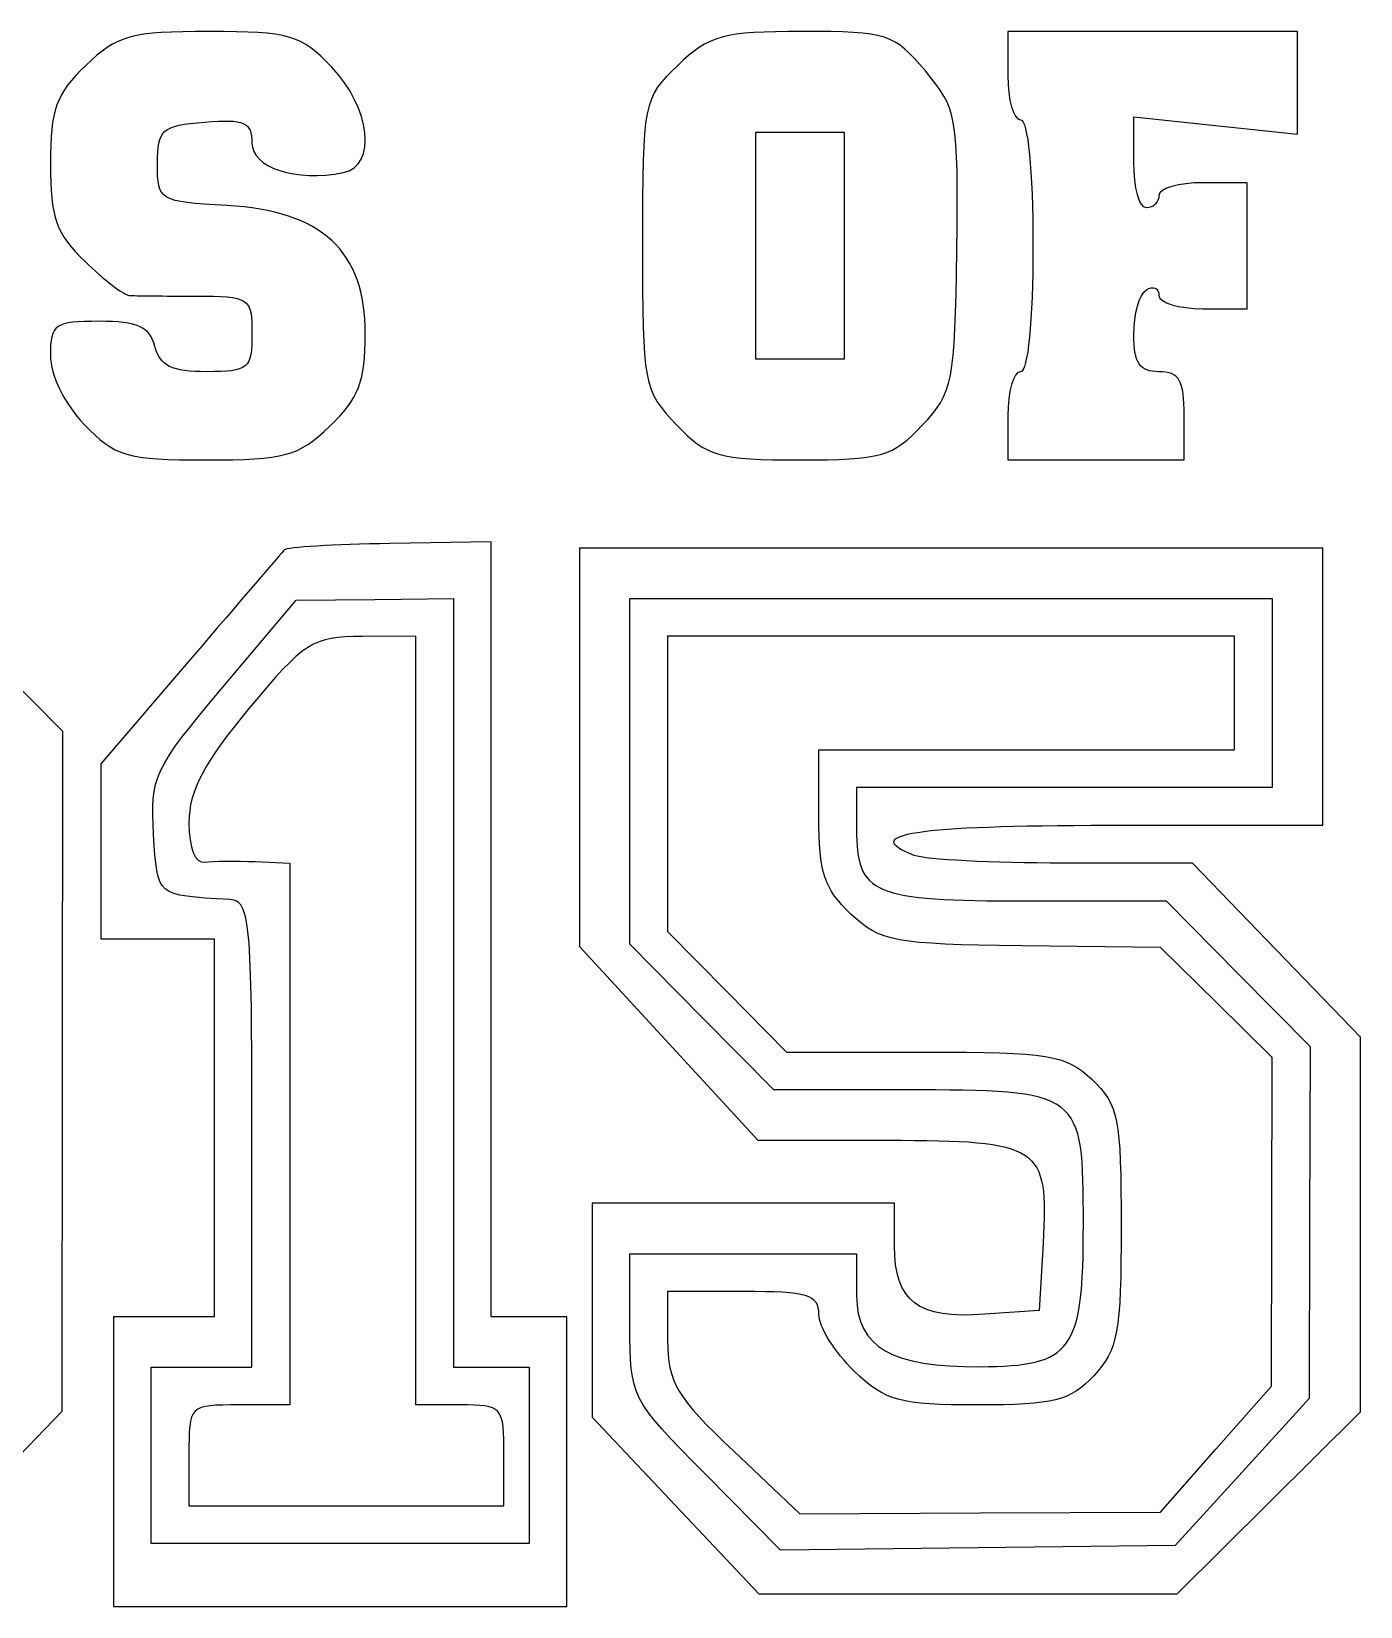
# Model space of a CAD drawing. Header units: centimetres. Extents: x -20.3 to 17.7, y -15.5 to 14.8.
# Drawn here: x 10.28 to 17, y 6.04 to 14 of the extents above; entities that cross this region are included whole.
import ezdxf

# ---------------------------------------------------------------- set-up
doc = ezdxf.new("R2010")
doc.units = ezdxf.units.CM
doc.header["$MEASUREMENT"] = 0
doc.layers.add('Layer 1', color=7, linetype='Continuous')

msp = doc.modelspace()

# ---------------------------------------------------------------- linework, layer by layer
at = {"layer": 'Layer 1'}
for points, knots in [([(10.54625, 12.01385), (10.44703, 12.11742), (10.37509, 12.26465), (10.37509, 12.36418), (10.37509, 12.36418), (10.37509, 12.52115), (10.39629, 12.53586), (10.62245, 12.53586), (10.62245, 12.53586), (10.81623, 12.53586), (10.87702, 12.50827), (10.90311, 12.40847), (10.90311, 12.40847), (10.92863, 12.31089), (10.99, 12.28108), (11.16533, 12.28108), (11.16533, 12.28108), (11.3772, 12.28108), (11.39423, 12.2953), (11.39423, 12.47217), (11.39423, 12.47217), (11.39423, 12.65618), (11.38361, 12.66326), (11.1076, 12.66326), (11.1076, 12.66326), (10.94995, 12.66326), (10.79947, 12.66476), (10.7732, 12.6666), (10.7732, 12.6666), (10.74692, 12.66843), (10.6466, 12.74546), (10.55026, 12.83776), (10.55026, 12.83776), (10.40378, 12.9781), (10.3751, 13.05904), (10.3751, 13.33207), (10.3751, 13.33207), (10.3751, 13.60664), (10.40351, 13.68578), (10.55375, 13.82972), (10.55375, 13.82972), (10.71289, 13.98219), (10.78114, 14.00088), (11.17879, 14.00088), (11.17879, 14.00088), (11.58473, 14.00088), (11.64069, 13.98469), (11.79634, 13.82223), (11.79634, 13.82223), (11.99444, 13.61545), (12.02724, 13.32152), (11.85603, 13.28725), (11.85603, 13.28725), (11.61618, 13.23924), (11.39423, 13.31202), (11.39423, 13.43869), (11.39423, 13.43869), (11.39423, 13.54304), (11.35636, 13.55956), (11.15537, 13.54293), (11.15537, 13.54293), (10.93683, 13.52484), (10.91651, 13.50691), (10.91651, 13.33207), (10.91651, 13.33207), (10.91651, 13.14529), (10.92441, 13.14054), (11.26684, 13.12136), (11.26684, 13.12136), (11.74832, 13.0944), (11.9675, 12.89132), (11.9675, 12.47217), (11.9675, 12.47217), (11.9675, 12.23249), (11.93417, 12.14559), (11.78885, 12.00637), (11.78885, 12.00637), (11.62971, 11.8539), (11.56146, 11.83521), (11.16381, 11.83521), (11.16381, 11.83521), (10.75787, 11.83521), (10.70191, 11.8514), (10.54626, 12.01386), (10.54626, 12.01386), (10.54626, 12.01386), (10.54625, 12.01385), (10.54625, 12.01385)], [0, 0, 0, 0, 0.0434783, 0.0434783, 0.0434783, 0.0434783, 0.0869565, 0.0869565, 0.0869565, 0.0869565, 0.1304348, 0.1304348, 0.1304348, 0.1304348, 0.173913, 0.173913, 0.173913, 0.173913, 0.2173913, 0.2173913, 0.2173913, 0.2173913, 0.2608696, 0.2608696, 0.2608696, 0.2608696, 0.3043478, 0.3043478, 0.3043478, 0.3043478, 0.3478261, 0.3478261, 0.3478261, 0.3478261, 0.3913043, 0.3913043, 0.3913043, 0.3913043, 0.4347826, 0.4347826, 0.4347826, 0.4347826, 0.4782609, 0.4782609, 0.4782609, 0.4782609, 0.5217391, 0.5217391, 0.5217391, 0.5217391, 0.5652174, 0.5652174, 0.5652174, 0.5652174, 0.6086957, 0.6086957, 0.6086957, 0.6086957, 0.6521739, 0.6521739, 0.6521739, 0.6521739, 0.6956522, 0.6956522, 0.6956522, 0.6956522, 0.7391304, 0.7391304, 0.7391304, 0.7391304, 0.7826087, 0.7826087, 0.7826087, 0.7826087, 0.826087, 0.826087, 0.826087, 0.826087, 0.8695652, 0.8695652, 0.8695652, 0.8695652, 0.9130435, 0.9130435, 0.9130435, 0.9130435, 1, 1, 1, 1]), ([(13.53997, 12.01385), (13.37449, 12.18658), (13.36881, 12.21681), (13.36881, 12.92553), (13.36881, 12.92553), (13.36881, 13.64551), (13.372, 13.6616), (13.54746, 13.82971), (13.54746, 13.82971), (13.70708, 13.98264), (13.77432, 14.00087), (14.17876, 14.00087), (14.17876, 14.00087), (14.60771, 14.00087), (14.64019, 13.99043), (14.7992, 13.80146), (14.7992, 13.80146), (14.95994, 13.61043), (14.96661, 13.57229), (14.95794, 12.89379), (14.95794, 12.89379), (14.9494, 12.22534), (14.93962, 12.17569), (14.78389, 12.01037), (14.78389, 12.01037), (14.63387, 11.85111), (14.57769, 11.83521), (14.16501, 11.83521), (14.16501, 11.83521), (13.75087, 11.83521), (13.69614, 11.85085), (13.53997, 12.01386), (13.53997, 12.01386), (13.53997, 12.01386), (13.53997, 12.01385), (13.53997, 12.01385)], [0, 0, 0, 0, 0.1, 0.1, 0.1, 0.1, 0.2, 0.2, 0.2, 0.2, 0.3, 0.3, 0.3, 0.3, 0.4, 0.4, 0.4, 0.4, 0.5, 0.5, 0.5, 0.5, 0.6, 0.6, 0.6, 0.6, 0.7, 0.7, 0.7, 0.7, 0.8, 0.8, 0.8, 0.8, 1, 1, 1, 1]), ([(15.21599, 12.05814), (15.21599, 12.18075), (15.24465, 12.28108), (15.27969, 12.28108), (15.27969, 12.28108), (15.31791, 12.28108), (15.34339, 12.53586), (15.34339, 12.91804), (15.34339, 12.91804), (15.34339, 13.30022), (15.31791, 13.555), (15.27969, 13.555), (15.27969, 13.555), (15.24466, 13.555), (15.21599, 13.65532), (15.21599, 13.77794), (15.21599, 13.77794), (15.21599, 13.77794), (15.21599, 14.00088), (15.21599, 14.00088), (15.21599, 14.00088), (15.21599, 14.00088), (15.94849, 14.00088), (15.94849, 14.00088), (15.94849, 14.00088), (15.94849, 14.00088), (16.68099, 14.00088), (16.68099, 14.00088), (16.68099, 14.00088), (16.68099, 14.00088), (16.68099, 13.74103), (16.68099, 13.74103), (16.68099, 13.74103), (16.68099, 13.74103), (16.68099, 13.48118), (16.68099, 13.48118), (16.68099, 13.48118), (16.68099, 13.48118), (16.26697, 13.52552), (16.26697, 13.52552), (16.26697, 13.52552), (16.26697, 13.52552), (15.85294, 13.56986), (15.85294, 13.56986), (15.85294, 13.56986), (15.85294, 13.56986), (15.85294, 13.3395), (15.85294, 13.3395), (15.85294, 13.3395), (15.85294, 13.2128), (15.8816, 13.10914), (15.91664, 13.10914), (15.91664, 13.10914), (15.95167, 13.10914), (15.98034, 13.1378), (15.98034, 13.17284), (15.98034, 13.17284), (15.98034, 13.20787), (16.08066, 13.23654), (16.20328, 13.23654), (16.20328, 13.23654), (16.20328, 13.23654), (16.42622, 13.23654), (16.42622, 13.23654), (16.42622, 13.23654), (16.42622, 13.23654), (16.42622, 12.91806), (16.42622, 12.91806), (16.42622, 12.91806), (16.42622, 12.91806), (16.42622, 12.59958), (16.42622, 12.59958), (16.42622, 12.59958), (16.42622, 12.59958), (16.20328, 12.59958), (16.20328, 12.59958), (16.20328, 12.59958), (16.08066, 12.59958), (15.98034, 12.62993), (15.98034, 12.66704), (15.98034, 12.66704), (15.98034, 12.70414), (15.95168, 12.71678), (15.91664, 12.69513), (15.91664, 12.69513), (15.88161, 12.67348), (15.85294, 12.57147), (15.85294, 12.46843), (15.85294, 12.46843), (15.85294, 12.32357), (15.88182, 12.2811), (15.98033, 12.2811), (15.98033, 12.2811), (16.08346, 12.2811), (16.10772, 12.23864), (16.10772, 12.05816), (16.10772, 12.05816), (16.10772, 12.05816), (16.10772, 11.83522), (16.10772, 11.83522), (16.10772, 11.83522), (16.10772, 11.83522), (15.66185, 11.83522), (15.66185, 11.83522), (15.66185, 11.83522), (15.66185, 11.83522), (15.21598, 11.83522), (15.21598, 11.83522), (15.21598, 11.83522), (15.21598, 11.83522), (15.21598, 12.05816), (15.21598, 12.05816), (15.21598, 12.05816), (15.21598, 12.05816), (15.21599, 12.05814), (15.21599, 12.05814)], [0, 0, 0, 0, 0.0333333, 0.0333333, 0.0333333, 0.0333333, 0.0666667, 0.0666667, 0.0666667, 0.0666667, 0.1, 0.1, 0.1, 0.1, 0.1333333, 0.1333333, 0.1333333, 0.1333333, 0.1666667, 0.1666667, 0.1666667, 0.1666667, 0.2, 0.2, 0.2, 0.2, 0.2333333, 0.2333333, 0.2333333, 0.2333333, 0.2666667, 0.2666667, 0.2666667, 0.2666667, 0.3, 0.3, 0.3, 0.3, 0.3333333, 0.3333333, 0.3333333, 0.3333333, 0.3666667, 0.3666667, 0.3666667, 0.3666667, 0.4, 0.4, 0.4, 0.4, 0.4333333, 0.4333333, 0.4333333, 0.4333333, 0.4666667, 0.4666667, 0.4666667, 0.4666667, 0.5, 0.5, 0.5, 0.5, 0.5333333, 0.5333333, 0.5333333, 0.5333333, 0.5666667, 0.5666667, 0.5666667, 0.5666667, 0.6, 0.6, 0.6, 0.6, 0.6333333, 0.6333333, 0.6333333, 0.6333333, 0.6666667, 0.6666667, 0.6666667, 0.6666667, 0.7, 0.7, 0.7, 0.7, 0.7333333, 0.7333333, 0.7333333, 0.7333333, 0.7666667, 0.7666667, 0.7666667, 0.7666667, 0.8, 0.8, 0.8, 0.8, 0.8333333, 0.8333333, 0.8333333, 0.8333333, 0.8666667, 0.8666667, 0.8666667, 0.8666667, 0.9, 0.9, 0.9, 0.9, 0.9333333, 0.9333333, 0.9333333, 0.9333333, 1, 1, 1, 1]), ([(14.38795, 12.91804), (14.38795, 12.91804), (14.38795, 13.4913), (14.38795, 13.4913), (14.38795, 13.4913), (14.38795, 13.4913), (14.16501, 13.4913), (14.16501, 13.4913), (14.16501, 13.4913), (14.16501, 13.4913), (13.94207, 13.4913), (13.94207, 13.4913), (13.94207, 13.4913), (13.94207, 13.4913), (13.94207, 12.91804), (13.94207, 12.91804), (13.94207, 12.91804), (13.94207, 12.91804), (13.94207, 12.34478), (13.94207, 12.34478), (13.94207, 12.34478), (13.94207, 12.34478), (14.16501, 12.34478), (14.16501, 12.34478), (14.16501, 12.34478), (14.16501, 12.34478), (14.38795, 12.34478), (14.38795, 12.34478), (14.38795, 12.34478), (14.38795, 12.34478), (14.38795, 12.91804), (14.38795, 12.91804)], [0, 0, 0, 0, 0.1111111, 0.1111111, 0.1111111, 0.1111111, 0.2222222, 0.2222222, 0.2222222, 0.2222222, 0.3333333, 0.3333333, 0.3333333, 0.3333333, 0.4444444, 0.4444444, 0.4444444, 0.4444444, 0.5555556, 0.5555556, 0.5555556, 0.5555556, 0.6666667, 0.6666667, 0.6666667, 0.6666667, 0.7777778, 0.7777778, 0.7777778, 0.7777778, 1, 1, 1, 1]), ([(7.01137, 6.54367), (7.01137, 6.54367), (6.55334, 7.04847), (6.55334, 7.04847), (6.55334, 7.04847), (6.55334, 7.04847), (6.55334, 8.7587), (6.55334, 8.7587), (6.55334, 8.7587), (6.55334, 8.7587), (6.55334, 10.46893), (6.55334, 10.46893), (6.55334, 10.46893), (6.55334, 10.46893), (7.01663, 10.92913), (7.01663, 10.92913), (7.01663, 10.92913), (7.01663, 10.92913), (7.47992, 11.38933), (7.47992, 11.38933), (7.47992, 11.38933), (7.47992, 11.38933), (8.49915, 11.38933), (8.49915, 11.38933), (8.49915, 11.38933), (8.49915, 11.38933), (9.51839, 11.38933), (9.51839, 11.38933), (9.51839, 11.38933), (9.51839, 11.38933), (9.97859, 10.92604), (9.97859, 10.92604), (9.97859, 10.92604), (9.97859, 10.92604), (10.43879, 10.46275), (10.43879, 10.46275), (10.43879, 10.46275), (10.43879, 10.46275), (10.43688, 8.74446), (10.43688, 8.74446), (10.43688, 8.74446), (10.43688, 8.74446), (10.43497, 7.02617), (10.43497, 7.02617), (10.43497, 7.02617), (10.43497, 7.02617), (9.95797, 6.53253), (9.95797, 6.53253), (9.95797, 6.53253), (9.95797, 6.53253), (9.48096, 6.03889), (9.48096, 6.03889), (9.48096, 6.03889), (9.48096, 6.03889), (8.47521, 6.03889), (8.47521, 6.03889), (8.47521, 6.03889), (8.47521, 6.03889), (7.46945, 6.03889), (7.46945, 6.03889), (7.46945, 6.03889), (7.46945, 6.03889), (7.01142, 6.54369), (7.01142, 6.54369), (7.01142, 6.54369), (7.01142, 6.54369), (7.01137, 6.54367), (7.01137, 6.54367)], [0, 0, 0, 0, 0.0555556, 0.0555556, 0.0555556, 0.0555556, 0.1111111, 0.1111111, 0.1111111, 0.1111111, 0.1666667, 0.1666667, 0.1666667, 0.1666667, 0.2222222, 0.2222222, 0.2222222, 0.2222222, 0.2777778, 0.2777778, 0.2777778, 0.2777778, 0.3333333, 0.3333333, 0.3333333, 0.3333333, 0.3888889, 0.3888889, 0.3888889, 0.3888889, 0.4444444, 0.4444444, 0.4444444, 0.4444444, 0.5, 0.5, 0.5, 0.5, 0.5555556, 0.5555556, 0.5555556, 0.5555556, 0.6111111, 0.6111111, 0.6111111, 0.6111111, 0.6666667, 0.6666667, 0.6666667, 0.6666667, 0.7222222, 0.7222222, 0.7222222, 0.7222222, 0.7777778, 0.7777778, 0.7777778, 0.7777778, 0.8333333, 0.8333333, 0.8333333, 0.8333333, 0.8888889, 0.8888889, 0.8888889, 0.8888889, 1, 1, 1, 1]), ([(10.69358, 6.77137), (10.69358, 6.77137), (10.69358, 7.50387), (10.69358, 7.50387), (10.69358, 7.50387), (10.69358, 7.50387), (10.94837, 7.50387), (10.94837, 7.50387), (10.94837, 7.50387), (10.94837, 7.50387), (11.20315, 7.50387), (11.20315, 7.50387), (11.20315, 7.50387), (11.20315, 7.50387), (11.20315, 8.45931), (11.20315, 8.45931), (11.20315, 8.45931), (11.20315, 8.45931), (11.20315, 9.41475), (11.20315, 9.41475), (11.20315, 9.41475), (11.20315, 9.41475), (10.91652, 9.41475), (10.91652, 9.41475), (10.91652, 9.41475), (10.91652, 9.41475), (10.62989, 9.41475), (10.62989, 9.41475), (10.62989, 9.41475), (10.62989, 9.41475), (10.62989, 9.85658), (10.62989, 9.85658), (10.62989, 9.85658), (10.62989, 9.85658), (10.62989, 10.29841), (10.62989, 10.29841), (10.62989, 10.29841), (10.62989, 10.29841), (11.08371, 10.82795), (11.08371, 10.82795), (11.08371, 10.82795), (11.3333, 11.11919), (11.54677, 11.36792), (11.55807, 11.38067), (11.55807, 11.38067), (11.56937, 11.39342), (11.80945, 11.40775), (12.09158, 11.41252), (12.09158, 11.41252), (12.09158, 11.41252), (12.60454, 11.42119), (12.60454, 11.42119), (12.60454, 11.42119), (12.60454, 11.42119), (12.60454, 9.46254), (12.60454, 9.46254), (12.60454, 9.46254), (12.60454, 9.46254), (12.60454, 7.50389), (12.60454, 7.50389), (12.60454, 7.50389), (12.60454, 7.50389), (12.79563, 7.50389), (12.79563, 7.50389), (12.79563, 7.50389), (12.79563, 7.50389), (12.98672, 7.50389), (12.98672, 7.50389), (12.98672, 7.50389), (12.98672, 7.50389), (12.98672, 6.77139), (12.98672, 6.77139), (12.98672, 6.77139), (12.98672, 6.77139), (12.98672, 6.03889), (12.98672, 6.03889), (12.98672, 6.03889), (12.98672, 6.03889), (11.84019, 6.03889), (11.84019, 6.03889), (11.84019, 6.03889), (11.84019, 6.03889), (10.69366, 6.03889), (10.69366, 6.03889), (10.69366, 6.03889), (10.69366, 6.03889), (10.69366, 6.77139), (10.69366, 6.77139), (10.69366, 6.77139), (10.69366, 6.77139), (10.69358, 6.77137), (10.69358, 6.77137)], [0, 0, 0, 0, 0.0416667, 0.0416667, 0.0416667, 0.0416667, 0.0833333, 0.0833333, 0.0833333, 0.0833333, 0.125, 0.125, 0.125, 0.125, 0.1666667, 0.1666667, 0.1666667, 0.1666667, 0.2083333, 0.2083333, 0.2083333, 0.2083333, 0.25, 0.25, 0.25, 0.25, 0.2916667, 0.2916667, 0.2916667, 0.2916667, 0.3333333, 0.3333333, 0.3333333, 0.3333333, 0.375, 0.375, 0.375, 0.375, 0.4166667, 0.4166667, 0.4166667, 0.4166667, 0.4583333, 0.4583333, 0.4583333, 0.4583333, 0.5, 0.5, 0.5, 0.5, 0.5416667, 0.5416667, 0.5416667, 0.5416667, 0.5833333, 0.5833333, 0.5833333, 0.5833333, 0.625, 0.625, 0.625, 0.625, 0.6666667, 0.6666667, 0.6666667, 0.6666667, 0.7083333, 0.7083333, 0.7083333, 0.7083333, 0.75, 0.75, 0.75, 0.75, 0.7916667, 0.7916667, 0.7916667, 0.7916667, 0.8333333, 0.8333333, 0.8333333, 0.8333333, 0.875, 0.875, 0.875, 0.875, 0.9166667, 0.9166667, 0.9166667, 0.9166667, 1, 1, 1, 1]), ([(13.53576, 6.54963), (13.53576, 6.54963), (13.11402, 6.9967), (13.11402, 6.9967), (13.11402, 6.9967), (13.11402, 6.9967), (13.11402, 7.53692), (13.11402, 7.53692), (13.11402, 7.53692), (13.11402, 7.53692), (13.11402, 8.07714), (13.11402, 8.07714), (13.11402, 8.07714), (13.11402, 8.07714), (13.87837, 8.07714), (13.87837, 8.07714), (13.87837, 8.07714), (13.87837, 8.07714), (14.64272, 8.07714), (14.64272, 8.07714), (14.64272, 8.07714), (14.64272, 8.07714), (14.64272, 7.862), (14.64272, 7.862), (14.64272, 7.862), (14.64272, 7.58168), (14.76172, 7.49158), (15.09981, 7.5159), (15.09981, 7.5159), (15.09981, 7.5159), (15.37523, 7.53572), (15.37523, 7.53572), (15.37523, 7.53572), (15.37523, 7.53572), (15.39466, 7.87529), (15.39466, 7.87529), (15.39466, 7.87529), (15.42286, 8.36817), (15.3814, 8.39561), (14.60839, 8.39561), (14.60839, 8.39561), (14.60839, 8.39561), (13.9527, 8.39561), (13.9527, 8.39561), (13.9527, 8.39561), (13.9527, 8.39561), (13.50151, 8.88527), (13.50151, 8.88527), (13.50151, 8.88527), (13.50151, 8.88527), (13.05032, 9.37493), (13.05032, 9.37493), (13.05032, 9.37493), (13.05032, 9.37493), (13.05032, 10.38213), (13.05032, 10.38213), (13.05032, 10.38213), (13.05032, 10.38213), (13.05032, 11.38933), (13.05032, 11.38933), (13.05032, 11.38933), (13.05032, 11.38933), (14.92935, 11.38933), (14.92935, 11.38933), (14.92935, 11.38933), (14.92935, 11.38933), (16.80838, 11.38933), (16.80838, 11.38933), (16.80838, 11.38933), (16.80838, 11.38933), (16.80838, 10.68867), (16.80838, 10.68867), (16.80838, 10.68867), (16.80838, 10.68867), (16.80838, 9.98801), (16.80838, 9.98801), (16.80838, 9.98801), (16.80838, 9.98801), (15.72555, 9.98801), (15.72555, 9.98801), (15.72555, 9.98801), (14.7447, 9.98801), (14.461, 9.94398), (14.74347, 9.83558), (14.74347, 9.83558), (14.79889, 9.81432), (15.13814, 9.79692), (15.49737, 9.79692), (15.49737, 9.79692), (15.49737, 9.79692), (16.15052, 9.79692), (16.15052, 9.79692), (16.15052, 9.79692), (16.15052, 9.79692), (16.57499, 9.35724), (16.57499, 9.35724), (16.57499, 9.35724), (16.57499, 9.35724), (16.99947, 8.91756), (16.99947, 8.91756), (16.99947, 8.91756), (16.99947, 8.91756), (16.99947, 7.97026), (16.99947, 7.97026), (16.99947, 7.97026), (16.99947, 7.97026), (16.99947, 7.02296), (16.99947, 7.02296), (16.99947, 7.02296), (16.99947, 7.02296), (16.53618, 6.56276), (16.53618, 6.56276), (16.53618, 6.56276), (16.53618, 6.56276), (16.07289, 6.10256), (16.07289, 6.10256), (16.07289, 6.10256), (16.07289, 6.10256), (15.01519, 6.10256), (15.01519, 6.10256), (15.01519, 6.10256), (15.01519, 6.10256), (13.9575, 6.10256), (13.9575, 6.10256), (13.9575, 6.10256), (13.9575, 6.10256), (13.53576, 6.54962), (13.53576, 6.54962), (13.53576, 6.54962), (13.53576, 6.54962), (13.53576, 6.54963), (13.53576, 6.54963)], [0, 0, 0, 0, 0.0294118, 0.0294118, 0.0294118, 0.0294118, 0.0588235, 0.0588235, 0.0588235, 0.0588235, 0.0882353, 0.0882353, 0.0882353, 0.0882353, 0.1176471, 0.1176471, 0.1176471, 0.1176471, 0.1470588, 0.1470588, 0.1470588, 0.1470588, 0.1764706, 0.1764706, 0.1764706, 0.1764706, 0.2058824, 0.2058824, 0.2058824, 0.2058824, 0.2352941, 0.2352941, 0.2352941, 0.2352941, 0.2647059, 0.2647059, 0.2647059, 0.2647059, 0.2941176, 0.2941176, 0.2941176, 0.2941176, 0.3235294, 0.3235294, 0.3235294, 0.3235294, 0.3529412, 0.3529412, 0.3529412, 0.3529412, 0.3823529, 0.3823529, 0.3823529, 0.3823529, 0.4117647, 0.4117647, 0.4117647, 0.4117647, 0.4411765, 0.4411765, 0.4411765, 0.4411765, 0.4705882, 0.4705882, 0.4705882, 0.4705882, 0.5, 0.5, 0.5, 0.5, 0.5294118, 0.5294118, 0.5294118, 0.5294118, 0.5588235, 0.5588235, 0.5588235, 0.5588235, 0.5882353, 0.5882353, 0.5882353, 0.5882353, 0.6176471, 0.6176471, 0.6176471, 0.6176471, 0.6470588, 0.6470588, 0.6470588, 0.6470588, 0.6764706, 0.6764706, 0.6764706, 0.6764706, 0.7058824, 0.7058824, 0.7058824, 0.7058824, 0.7352941, 0.7352941, 0.7352941, 0.7352941, 0.7647059, 0.7647059, 0.7647059, 0.7647059, 0.7941176, 0.7941176, 0.7941176, 0.7941176, 0.8235294, 0.8235294, 0.8235294, 0.8235294, 0.8529412, 0.8529412, 0.8529412, 0.8529412, 0.8823529, 0.8823529, 0.8823529, 0.8823529, 0.9117647, 0.9117647, 0.9117647, 0.9117647, 0.9411765, 0.9411765, 0.9411765, 0.9411765, 1, 1, 1, 1]), ([(12.79555, 6.80322), (12.79555, 6.80322), (12.79555, 7.24909), (12.79555, 7.24909), (12.79555, 7.24909), (12.79555, 7.24909), (12.60446, 7.24909), (12.60446, 7.24909), (12.60446, 7.24909), (12.60446, 7.24909), (12.41337, 7.24909), (12.41337, 7.24909), (12.41337, 7.24909), (12.41337, 7.24909), (12.41337, 9.19182), (12.41337, 9.19182), (12.41337, 9.19182), (12.41337, 9.19182), (12.41337, 11.13455), (12.41337, 11.13455), (12.41337, 11.13455), (12.41337, 11.13455), (12.01527, 11.13029), (12.01527, 11.13029), (12.01527, 11.13029), (12.01527, 11.13029), (11.61717, 11.12603), (11.61717, 11.12603), (11.61717, 11.12603), (11.61717, 11.12603), (11.24734, 10.68655), (11.24734, 10.68655), (11.24734, 10.68655), (10.89599, 10.26903), (10.87849, 10.23184), (10.89701, 9.94238), (10.89701, 9.94238), (10.91735, 9.62461), (10.90451, 9.63559), (11.28277, 9.61262), (11.28277, 9.61262), (11.38467, 9.60643), (11.39424, 9.50469), (11.39424, 8.42747), (11.39424, 8.42747), (11.39424, 8.42747), (11.39424, 7.24909), (11.39424, 7.24909), (11.39424, 7.24909), (11.39424, 7.24909), (11.13946, 7.24909), (11.13946, 7.24909), (11.13946, 7.24909), (11.13946, 7.24909), (10.88468, 7.24909), (10.88468, 7.24909), (10.88468, 7.24909), (10.88468, 7.24909), (10.88468, 6.80322), (10.88468, 6.80322), (10.88468, 6.80322), (10.88468, 6.80322), (10.88468, 6.35735), (10.88468, 6.35735), (10.88468, 6.35735), (10.88468, 6.35735), (11.84012, 6.35735), (11.84012, 6.35735), (11.84012, 6.35735), (11.84012, 6.35735), (12.79556, 6.35735), (12.79556, 6.35735), (12.79556, 6.35735), (12.79556, 6.35735), (12.79556, 6.80322), (12.79556, 6.80322), (12.79556, 6.80322), (12.79556, 6.80322), (12.79555, 6.80322), (12.79555, 6.80322)], [0, 0, 0, 0, 0.047619, 0.047619, 0.047619, 0.047619, 0.0952381, 0.0952381, 0.0952381, 0.0952381, 0.1428571, 0.1428571, 0.1428571, 0.1428571, 0.1904762, 0.1904762, 0.1904762, 0.1904762, 0.2380952, 0.2380952, 0.2380952, 0.2380952, 0.2857143, 0.2857143, 0.2857143, 0.2857143, 0.3333333, 0.3333333, 0.3333333, 0.3333333, 0.3809524, 0.3809524, 0.3809524, 0.3809524, 0.4285714, 0.4285714, 0.4285714, 0.4285714, 0.4761905, 0.4761905, 0.4761905, 0.4761905, 0.5238095, 0.5238095, 0.5238095, 0.5238095, 0.5714286, 0.5714286, 0.5714286, 0.5714286, 0.6190476, 0.6190476, 0.6190476, 0.6190476, 0.6666667, 0.6666667, 0.6666667, 0.6666667, 0.7142857, 0.7142857, 0.7142857, 0.7142857, 0.7619048, 0.7619048, 0.7619048, 0.7619048, 0.8095238, 0.8095238, 0.8095238, 0.8095238, 0.8571429, 0.8571429, 0.8571429, 0.8571429, 0.9047619, 0.9047619, 0.9047619, 0.9047619, 1, 1, 1, 1]), ([(16.40069, 6.71856), (16.40069, 6.71856), (16.73983, 7.08985), (16.73983, 7.08985), (16.73983, 7.08985), (16.73983, 7.08985), (16.74224, 7.97975), (16.74224, 7.97975), (16.74224, 7.97975), (16.74224, 7.97975), (16.74465, 8.86965), (16.74465, 8.86965), (16.74465, 8.86965), (16.74465, 8.86965), (16.38039, 9.23775), (16.38039, 9.23775), (16.38039, 9.23775), (16.38039, 9.23775), (16.01613, 9.60585), (16.01613, 9.60585), (16.01613, 9.60585), (16.01613, 9.60585), (15.3103, 9.60585), (15.3103, 9.60585), (15.3103, 9.60585), (14.52847, 9.60585), (14.45159, 9.63835), (14.45159, 9.96892), (14.45159, 9.96892), (14.45159, 9.96892), (14.45159, 10.17912), (14.45159, 10.17912), (14.45159, 10.17912), (14.45159, 10.17912), (15.50257, 10.17912), (15.50257, 10.17912), (15.50257, 10.17912), (15.50257, 10.17912), (16.55356, 10.17912), (16.55356, 10.17912), (16.55356, 10.17912), (16.55356, 10.17912), (16.55356, 10.65684), (16.55356, 10.65684), (16.55356, 10.65684), (16.55356, 10.65684), (16.55356, 11.13456), (16.55356, 11.13456), (16.55356, 11.13456), (16.55356, 11.13456), (14.92931, 11.13456), (14.92931, 11.13456), (14.92931, 11.13456), (14.92931, 11.13456), (13.30506, 11.13456), (13.30506, 11.13456), (13.30506, 11.13456), (13.30506, 11.13456), (13.30506, 10.26059), (13.30506, 10.26059), (13.30506, 10.26059), (13.30506, 10.26059), (13.30506, 9.38662), (13.30506, 9.38662), (13.30506, 9.38662), (13.30506, 9.38662), (13.66932, 9.01852), (13.66932, 9.01852), (13.66932, 9.01852), (13.66932, 9.01852), (14.03358, 8.65042), (14.03358, 8.65042), (14.03358, 8.65042), (14.03358, 8.65042), (14.69264, 8.65042), (14.69264, 8.65042), (14.69264, 8.65042), (15.59318, 8.65042), (15.59812, 8.64671), (15.59812, 7.97047), (15.59812, 7.97047), (15.59812, 7.32834), (15.54435, 7.2543), (15.07563, 7.25113), (15.07563, 7.25113), (14.62938, 7.24811), (14.45159, 7.35026), (14.45159, 7.60966), (14.45159, 7.60966), (14.45159, 7.60966), (14.45159, 7.82237), (14.45159, 7.82237), (14.45159, 7.82237), (14.45159, 7.82237), (13.87833, 7.82237), (13.87833, 7.82237), (13.87833, 7.82237), (13.87833, 7.82237), (13.30507, 7.82237), (13.30507, 7.82237), (13.30507, 7.82237), (13.30507, 7.82237), (13.30507, 7.45783), (13.30507, 7.45783), (13.30507, 7.45783), (13.30507, 7.09771), (13.30972, 7.08863), (13.6861, 6.70884), (13.6861, 6.70884), (13.6861, 6.70884), (14.06714, 6.32439), (14.06714, 6.32439), (14.06714, 6.32439), (14.06714, 6.32439), (15.06432, 6.33583), (15.06432, 6.33583), (15.06432, 6.33583), (15.06432, 6.33583), (16.06151, 6.34728), (16.06151, 6.34728), (16.06151, 6.34728), (16.06151, 6.34728), (16.40064, 6.71857), (16.40064, 6.71857), (16.40064, 6.71857), (16.40064, 6.71857), (16.40069, 6.71856), (16.40069, 6.71856)], [0, 0, 0, 0, 0.030303, 0.030303, 0.030303, 0.030303, 0.0606061, 0.0606061, 0.0606061, 0.0606061, 0.0909091, 0.0909091, 0.0909091, 0.0909091, 0.1212121, 0.1212121, 0.1212121, 0.1212121, 0.1515152, 0.1515152, 0.1515152, 0.1515152, 0.1818182, 0.1818182, 0.1818182, 0.1818182, 0.2121212, 0.2121212, 0.2121212, 0.2121212, 0.2424242, 0.2424242, 0.2424242, 0.2424242, 0.2727273, 0.2727273, 0.2727273, 0.2727273, 0.3030303, 0.3030303, 0.3030303, 0.3030303, 0.3333333, 0.3333333, 0.3333333, 0.3333333, 0.3636364, 0.3636364, 0.3636364, 0.3636364, 0.3939394, 0.3939394, 0.3939394, 0.3939394, 0.4242424, 0.4242424, 0.4242424, 0.4242424, 0.4545455, 0.4545455, 0.4545455, 0.4545455, 0.4848485, 0.4848485, 0.4848485, 0.4848485, 0.5151515, 0.5151515, 0.5151515, 0.5151515, 0.5454545, 0.5454545, 0.5454545, 0.5454545, 0.5757576, 0.5757576, 0.5757576, 0.5757576, 0.6060606, 0.6060606, 0.6060606, 0.6060606, 0.6363636, 0.6363636, 0.6363636, 0.6363636, 0.6666667, 0.6666667, 0.6666667, 0.6666667, 0.6969697, 0.6969697, 0.6969697, 0.6969697, 0.7272727, 0.7272727, 0.7272727, 0.7272727, 0.7575758, 0.7575758, 0.7575758, 0.7575758, 0.7878788, 0.7878788, 0.7878788, 0.7878788, 0.8181818, 0.8181818, 0.8181818, 0.8181818, 0.8484848, 0.8484848, 0.8484848, 0.8484848, 0.8787879, 0.8787879, 0.8787879, 0.8787879, 0.9090909, 0.9090909, 0.9090909, 0.9090909, 0.9393939, 0.9393939, 0.9393939, 0.9393939, 1, 1, 1, 1]), ([(11.07575, 6.80322), (11.07575, 7.058), (11.07575, 7.058), (11.33053, 7.058), (11.33053, 7.058), (11.33053, 7.058), (11.58531, 7.058), (11.58531, 7.058), (11.58531, 7.058), (11.58531, 7.058), (11.58531, 8.42746), (11.58531, 8.42746), (11.58531, 8.42746), (11.58531, 8.42746), (11.58531, 9.79692), (11.58531, 9.79692), (11.58531, 9.79692), (11.58531, 9.79692), (11.41015, 9.80447), (11.41015, 9.80447), (11.41015, 9.80447), (11.31381, 9.80862), (11.19916, 9.80736), (11.15536, 9.80168), (11.15536, 9.80168), (11.10559, 9.79522), (11.07574, 9.87053), (11.07574, 10.00255), (11.07574, 10.00255), (11.07574, 10.16097), (11.15135, 10.30472), (11.3783, 10.57771), (11.3783, 10.57771), (11.65904, 10.91542), (11.70038, 10.94173), (11.95156, 10.94256), (11.95156, 10.94256), (11.95156, 10.94256), (12.22227, 10.94345), (12.22227, 10.94345), (12.22227, 10.94345), (12.22227, 10.94345), (12.22227, 9.00072), (12.22227, 9.00072), (12.22227, 9.00072), (12.22227, 9.00072), (12.22227, 7.05799), (12.22227, 7.05799), (12.22227, 7.05799), (12.22227, 7.05799), (12.44521, 7.05799), (12.44521, 7.05799), (12.44521, 7.05799), (12.66284, 7.05799), (12.66815, 7.05193), (12.66815, 6.80321), (12.66815, 6.80321), (12.66815, 6.80321), (12.66815, 6.54843), (12.66815, 6.54843), (12.66815, 6.54843), (12.66815, 6.54843), (11.87195, 6.54843), (11.87195, 6.54843), (11.87195, 6.54843), (11.87195, 6.54843), (11.07575, 6.54843), (11.07575, 6.54843), (11.07575, 6.54843), (11.07575, 6.54843), (11.07575, 6.80321), (11.07575, 6.80321), (11.07575, 6.80321), (11.07575, 6.80321), (11.07575, 6.80322), (11.07575, 6.80322)], [0, 0, 0, 0, 0.05, 0.05, 0.05, 0.05, 0.1, 0.1, 0.1, 0.1, 0.15, 0.15, 0.15, 0.15, 0.2, 0.2, 0.2, 0.2, 0.25, 0.25, 0.25, 0.25, 0.3, 0.3, 0.3, 0.3, 0.35, 0.35, 0.35, 0.35, 0.4, 0.4, 0.4, 0.4, 0.45, 0.45, 0.45, 0.45, 0.5, 0.5, 0.5, 0.5, 0.55, 0.55, 0.55, 0.55, 0.6, 0.6, 0.6, 0.6, 0.65, 0.65, 0.65, 0.65, 0.7, 0.7, 0.7, 0.7, 0.75, 0.75, 0.75, 0.75, 0.8, 0.8, 0.8, 0.8, 0.85, 0.85, 0.85, 0.85, 0.9, 0.9, 0.9, 0.9, 1, 1, 1, 1]), ([(13.83061, 6.82391), (13.53972, 7.09902), (13.4962, 7.17214), (13.4962, 7.38573), (13.4962, 7.38573), (13.4962, 7.38573), (13.4962, 7.63127), (13.4962, 7.63127), (13.4962, 7.63127), (13.4962, 7.63127), (13.87837, 7.63127), (13.87837, 7.63127), (13.87837, 7.63127), (14.20493, 7.63127), (14.26054, 7.61447), (14.26054, 7.51579), (14.26054, 7.51579), (14.26054, 7.45228), (14.34093, 7.32329), (14.43919, 7.22916), (14.43919, 7.22916), (14.5984, 7.07663), (14.66651, 7.058), (15.06505, 7.058), (15.06505, 7.058), (15.45016, 7.058), (15.53149, 7.07847), (15.65075, 7.20542), (15.65075, 7.20542), (15.77291, 7.33545), (15.78924, 7.42432), (15.78924, 7.95867), (15.78924, 7.95867), (15.78924, 8.50958), (15.77588, 8.57705), (15.64182, 8.70299), (15.64182, 8.70299), (15.50894, 8.82782), (15.42541, 8.84148), (14.79545, 8.84148), (14.79545, 8.84148), (14.79545, 8.84148), (14.0965, 8.84148), (14.0965, 8.84148), (14.0965, 8.84148), (14.0965, 8.84148), (13.79634, 9.14622), (13.79634, 9.14622), (13.79634, 9.14622), (13.79634, 9.14622), (13.49618, 9.45096), (13.49618, 9.45096), (13.49618, 9.45096), (13.49618, 9.45096), (13.49618, 10.1972), (13.49618, 10.1972), (13.49618, 10.1972), (13.49618, 10.1972), (13.49618, 10.94344), (13.49618, 10.94344), (13.49618, 10.94344), (13.49618, 10.94344), (14.92934, 10.94344), (14.92934, 10.94344), (14.92934, 10.94344), (14.92934, 10.94344), (16.3625, 10.94344), (16.3625, 10.94344), (16.3625, 10.94344), (16.3625, 10.94344), (16.3625, 10.65681), (16.3625, 10.65681), (16.3625, 10.65681), (16.3625, 10.65681), (16.3625, 10.37018), (16.3625, 10.37018), (16.3625, 10.37018), (16.3625, 10.37018), (15.31152, 10.37018), (15.31152, 10.37018), (15.31152, 10.37018), (15.31152, 10.37018), (14.26053, 10.37018), (14.26053, 10.37018), (14.26053, 10.37018), (14.26053, 10.37018), (14.26053, 10.03095), (14.26053, 10.03095), (14.26053, 10.03095), (14.26053, 9.74996), (14.28834, 9.66561), (14.42247, 9.53959), (14.42247, 9.53959), (14.57151, 9.39958), (14.64034, 9.38676), (15.28628, 9.37867), (15.28628, 9.37867), (15.28628, 9.37867), (15.98815, 9.36988), (15.98815, 9.36988), (15.98815, 9.36988), (15.98815, 9.36988), (16.27087, 9.09241), (16.27087, 9.09241), (16.27087, 9.09241), (16.27087, 9.09241), (16.55359, 8.81494), (16.55359, 8.81494), (16.55359, 8.81494), (16.55359, 8.81494), (16.55118, 7.98423), (16.55118, 7.98423), (16.55118, 7.98423), (16.55118, 7.98423), (16.54877, 7.15352), (16.54877, 7.15352), (16.54877, 7.15352), (16.54877, 7.15352), (16.2682, 6.83504), (16.2682, 6.83504), (16.2682, 6.83504), (16.2682, 6.83504), (15.98763, 6.51656), (15.98763, 6.51656), (15.98763, 6.51656), (15.98763, 6.51656), (15.07636, 6.5121), (15.07636, 6.5121), (15.07636, 6.5121), (15.07636, 6.5121), (14.16509, 6.50764), (14.16509, 6.50764), (14.16509, 6.50764), (14.16509, 6.50764), (13.83067, 6.82391), (13.83067, 6.82391), (13.83067, 6.82391), (13.83067, 6.82391), (13.83061, 6.82391), (13.83061, 6.82391)], [0, 0, 0, 0, 0.0277778, 0.0277778, 0.0277778, 0.0277778, 0.0555556, 0.0555556, 0.0555556, 0.0555556, 0.0833333, 0.0833333, 0.0833333, 0.0833333, 0.1111111, 0.1111111, 0.1111111, 0.1111111, 0.1388889, 0.1388889, 0.1388889, 0.1388889, 0.1666667, 0.1666667, 0.1666667, 0.1666667, 0.1944444, 0.1944444, 0.1944444, 0.1944444, 0.2222222, 0.2222222, 0.2222222, 0.2222222, 0.25, 0.25, 0.25, 0.25, 0.2777778, 0.2777778, 0.2777778, 0.2777778, 0.3055556, 0.3055556, 0.3055556, 0.3055556, 0.3333333, 0.3333333, 0.3333333, 0.3333333, 0.3611111, 0.3611111, 0.3611111, 0.3611111, 0.3888889, 0.3888889, 0.3888889, 0.3888889, 0.4166667, 0.4166667, 0.4166667, 0.4166667, 0.4444444, 0.4444444, 0.4444444, 0.4444444, 0.4722222, 0.4722222, 0.4722222, 0.4722222, 0.5, 0.5, 0.5, 0.5, 0.5277778, 0.5277778, 0.5277778, 0.5277778, 0.5555556, 0.5555556, 0.5555556, 0.5555556, 0.5833333, 0.5833333, 0.5833333, 0.5833333, 0.6111111, 0.6111111, 0.6111111, 0.6111111, 0.6388889, 0.6388889, 0.6388889, 0.6388889, 0.6666667, 0.6666667, 0.6666667, 0.6666667, 0.6944444, 0.6944444, 0.6944444, 0.6944444, 0.7222222, 0.7222222, 0.7222222, 0.7222222, 0.75, 0.75, 0.75, 0.75, 0.7777778, 0.7777778, 0.7777778, 0.7777778, 0.8055556, 0.8055556, 0.8055556, 0.8055556, 0.8333333, 0.8333333, 0.8333333, 0.8333333, 0.8611111, 0.8611111, 0.8611111, 0.8611111, 0.8888889, 0.8888889, 0.8888889, 0.8888889, 0.9166667, 0.9166667, 0.9166667, 0.9166667, 0.9444444, 0.9444444, 0.9444444, 0.9444444, 1, 1, 1, 1])]:
    msp.add_open_spline(points, degree=3, knots=knots, dxfattribs=at)

doc.saveas('drawing.dxf')
